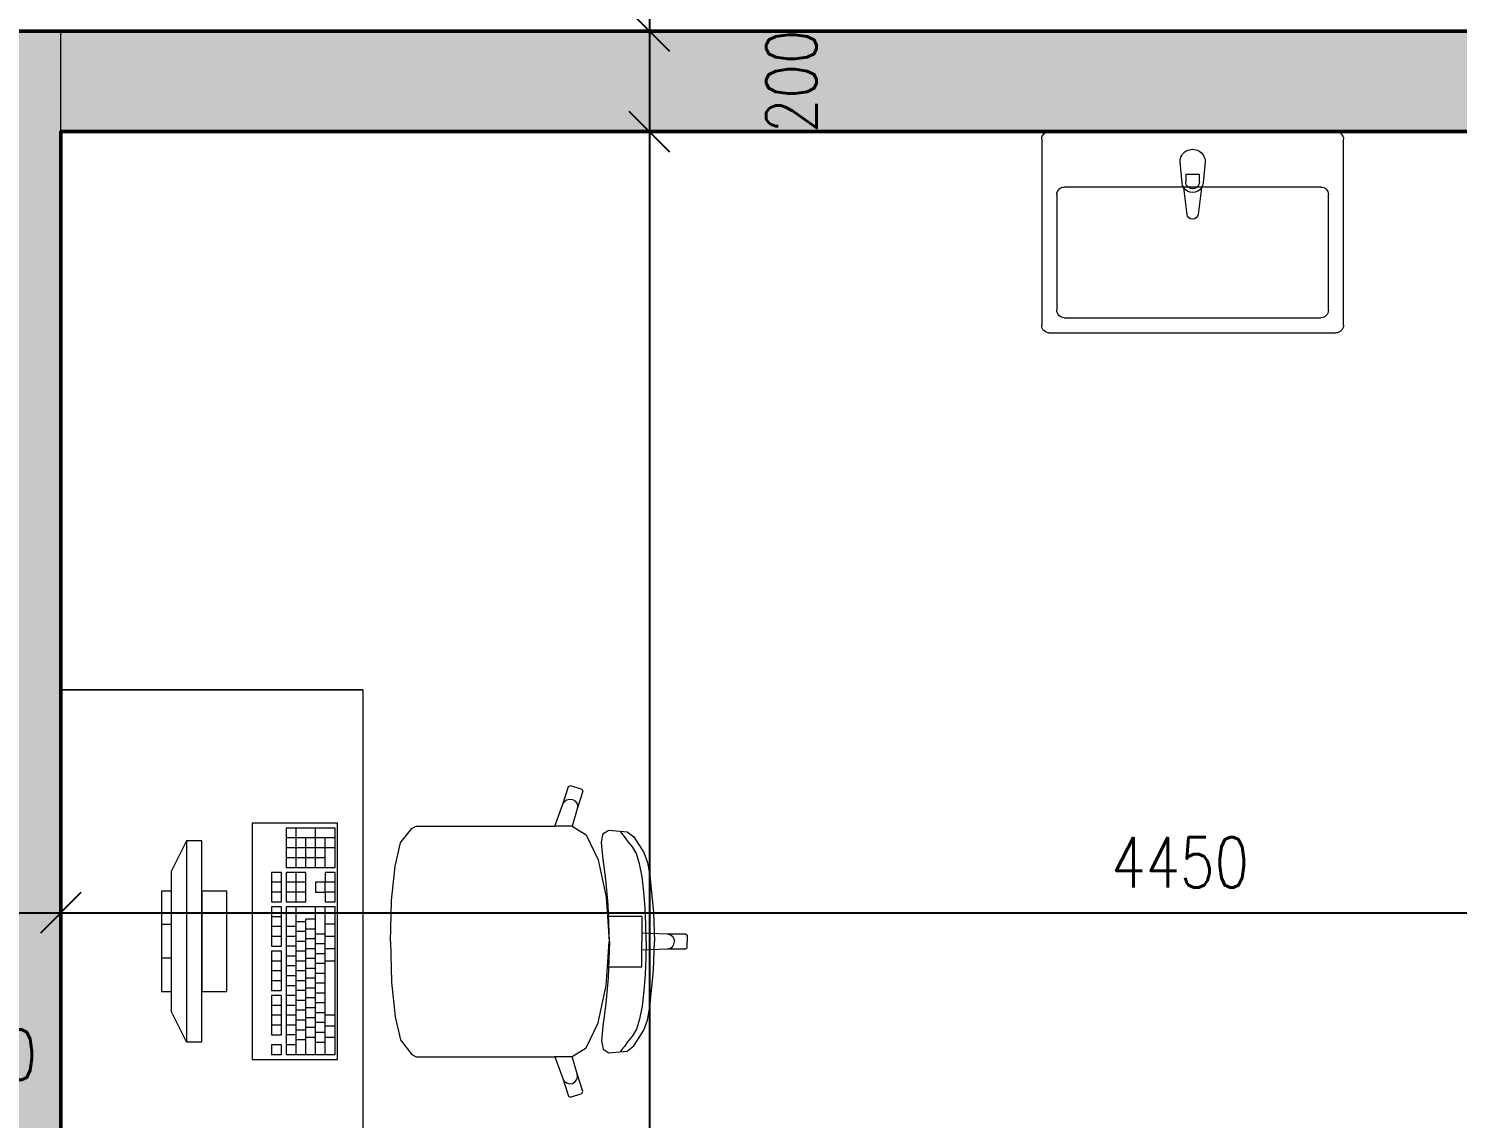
# Model space of a CAD drawing. Header units: millimetres. Extents: x 89194 to 559352, y -753138 to -204019.
# Drawn here: x 336934 to 339775, y -411001 to -408834 of the extents above; entities that cross this region are included whole.
import ezdxf

# ---------------------------------------------------------------- set-up
doc = ezdxf.new("R2010")
doc.units = ezdxf.units.MM
doc.header["$LTSCALE"] = 400
doc.header["$PDMODE"] = 3
for name, color, linetype, lineweight in [('RG_koty', 7, 'Continuous', 9), ('RG_nábytek', 32, 'Continuous', 9), ('RG_rozhraní mater', 51, 'Continuous', 9), ('RG_zařízováky', 4, 'Continuous', 9), ('RG_zdivo nové', 1, 'Continuous', 50), ('RG_šrafy', 253, 'Continuous', 9)]:
    doc.layers.add(name, color=color, linetype=linetype, lineweight=lineweight)
doc.styles.add('Koty', font='romans.shx', dxfattribs={"width": 0.8})
doc.dimstyles.new('RG_50_vnitřní', dxfattribs={"dimscale": 50, "dimtxt": 2, "dimasz": 1.6, "dimexe": 1.15, "dimexo": 0, "dimgap": 1, "dimtad": 1, "dimdec": 0, "dimrnd": 5, "dimzin": 0, "dimdsep": 46, "dimtxsty": 'Koty', "dimblk1": 'OBLIQUE', "dimblk2": 'OBLIQUE', "dimsah": 1, "dimcen": 0.09, "dimclrd": 256, "dimclre": 256, "dimclrt": 2, "dimazin": 0, "dimtfac": 1, "dimtdec": 0, "dimtmove": 2, "dimatfit": 3, "dimfxl": 1.15, "dimfxlon": 1, "dimtolj": 1, "dimtzin": 0, "dimarcsym": 0})

# ---------------------------------------------------------------- blocks, each defined once
blk = doc.blocks.new('umyv_16')
at = {"layer": 'RG_zařízováky', "linetype": 'Continuous', "lineweight": 20}
for p, q in [((304016.8, -112257.4), (303646.8, -112257.4)), ((303631.8, -112272.4), (303631.8, -112842.4)), ((303986.8, -112287.4), (303756.8, -112287.4)), ((304031.8, -112842.4), (304031.8, -112272.4)), ((303741.8, -112302.4), (303741.8, -112812.4)), ((304001.8, -112812.4), (304001.8, -112302.4)), ((303691.8, -112532.4), (303733.7, -112536.4)), ((303731.6, -112543.8), (303716.7, -112543.8)), ((303716.7, -112543.8), (303716.7, -112571)), ((303743.2, -112539.6), (303796.2, -112546.3)), ((303716.7, -112571), (303731.6, -112571)), ((303796.2, -112568.5), (303743.2, -112575.1)), ((303733.7, -112578.4), (303691.8, -112582.4)), ((303756.8, -112827.4), (303986.8, -112827.4)), ((303646.8, -112857.4), (304016.8, -112857.4))]:
    blk.add_line(p, q, dxfattribs=at)
at = {"layer": 'RG_zařízováky', "linetype": 'Continuous', "lineweight": 20, "extrusion": (0, 0, -1)}
for centre, major_axis, start_param, end_param in [((303646.8, -112272.4), (10.6, 10.6), 3.926991, 5.497787), ((304016.8, -112272.4), (-10.6, 10.6), 0.785398, 2.356194), ((303756.8, -112302.4), (10.6, 10.6), 3.926991, 5.497787), ((303986.8, -112302.4), (-10.6, 10.6), 0.785398, 2.356194), ((303691.8, -112557.4), (17.7, 17.7), 2.356194, 5.497787), ((303731.6, -112557.4), (-9.62, 9.62), 0.785398, 3.926991), ((303731.8, -112557.4), (-14.9, 14.9), 0.875625, 1.35736), ((303731.8, -112557.4), (-14.9, 14.9), 1.35736, 3.355029), ((303794.8, -112557.4), (-7.91, 7.91), 0.909996, 3.802393), ((303731.8, -112557.4), (-14.9, 14.9), 3.355029, 3.836764), ((303756.8, -112812.4), (-10.6, 10.6), 3.926991, 5.497787), ((303986.8, -112812.4), (10.6, 10.6), 0.785398, 2.356194), ((303646.8, -112842.4), (-10.6, 10.6), 3.926991, 5.497787), ((304016.8, -112842.4), (10.6, 10.6), 0.785398, 2.356194)]:
    blk.add_ellipse(centre, major_axis=major_axis, ratio=1, start_param=start_param, end_param=end_param, dxfattribs=at)
blk = doc.blocks.new('nabytek_c_1_01')
at = {"layer": 'RG_nábytek'}
for p, q in [((337598.4, -410098.9), (336998.4, -410098.9)), ((336998.4, -410098.9), (337598.4, -410098.9)), ((336998.4, -411098.9), (336998.4, -410098.9)), ((337598.4, -410098.9), (337598.4, -411098.9)), ((337996.3, -410326.3), (338007.7, -410290.9)), ((338007.7, -410290.9), (338011.5, -410288.9)), ((338011.5, -410288.9), (338034.2, -410296.4)), ((338036.2, -410300.2), (338024.8, -410335.6)), ((338034.2, -410296.4), (338036.2, -410300.2)), ((337980.6, -410369.7), (337996.3, -410326.3)), ((337996.3, -410326.3), (337999.2, -410321.2)), ((337999.2, -410321.2), (338003.7, -410317.5)), ((338003.7, -410317.5), (338009.4, -410315.9)), ((338009.4, -410315.9), (338015.2, -410316.6)), ((338015.2, -410316.6), (338020.3, -410319.5)), ((338020.3, -410319.5), (338023.9, -410324.1)), ((338023.9, -410324.1), (338025.5, -410329.8)), ((338024.8, -410335.6), (338015.1, -410369.8)), ((338025.5, -410329.8), (338024.8, -410335.6)), ((337548.4, -410363.9), (337378.4, -410363.9)), ((337378.4, -410363.9), (337378.4, -410833.9)), ((337543.5, -410373.7), (337446.5, -410373.7)), ((337446.5, -410373.7), (337446.5, -410452.1)), ((337465.9, -410452.1), (337465.9, -410373.7)), ((337504.7, -410452.1), (337504.7, -410373.7)), ((337543.5, -410452.1), (337543.5, -410373.7)), ((337548.4, -410833.9), (337548.4, -410363.9)), ((337674.6, -410401), (337695.8, -410374.2)), ((337695.8, -410374.2), (337704.4, -410369.7)), ((337704.4, -410369.7), (337735.4, -410369.7)), ((337735.4, -410369.7), (337771.5, -410369.7)), ((337771.5, -410369.7), (337980.6, -410369.7)), ((338014.9, -410369.7), (337980.6, -410369.7)), ((338014.9, -410369.7), (338015.1, -410369.8)), ((338015.1, -410369.8), (338042.9, -410387.1)), ((338073.4, -410401.5), (338076.5, -410384.3)), ((338076.5, -410384.3), (338088, -410377.5)), ((338088, -410377.5), (338124.1, -410380.8)), ((338113.6, -410383.9), (338110.9, -410380.2)), ((338118.7, -410390.2), (338113.6, -410383.9)), ((338124.1, -410380.8), (338137.3, -410391.4)), ((337248.4, -410398.9), (337218.4, -410458.9)), ((337278.4, -410398.9), (337248.4, -410398.9)), ((337248.4, -410398.9), (337248.4, -410798.9)), ((337278.4, -410798.9), (337278.4, -410398.9)), ((337543.5, -410393.3), (337446.5, -410393.3)), ((337543.5, -410412.9), (337446.5, -410412.9)), ((337485.3, -410452.1), (337485.3, -410393.3)), ((337524.1, -410452.1), (337524.1, -410393.3)), ((337663.1, -410449.1), (337673.8, -410403.2)), ((337673.8, -410403.2), (337674.6, -410401)), ((338042.9, -410387.1), (338066.7, -410436.8)), ((338076, -410430.4), (338073.4, -410401.5)), ((338124.9, -410399.2), (338118.7, -410390.2)), ((338134.9, -410410.9), (338124.9, -410399.2)), ((338142.6, -410424.1), (338134.9, -410410.9)), ((338137.3, -410391.4), (338157.4, -410422.4)), ((337524.1, -410432.5), (337446.5, -410432.5)), ((338066.7, -410436.8), (338082.6, -410511.2)), ((338081.9, -410475.7), (338076, -410430.4)), ((338148.9, -410444.5), (338142.6, -410424.1)), ((338157.4, -410422.4), (338164.6, -410442.4)), ((338164.6, -410442.4), (338169.4, -410468.2)), ((337218.4, -410738.9), (337218.4, -410458.9)), ((337436.8, -410461.9), (337417.4, -410461.9)), ((337417.4, -410461.9), (337417.4, -410520.6)), ((337436.8, -410520.6), (337436.8, -410461.9)), ((337446.5, -410452.1), (337543.5, -410452.1)), ((337485.3, -410461.9), (337446.5, -410461.9)), ((337446.5, -410461.9), (337446.5, -410520.6)), ((337465.9, -410520.6), (337465.9, -410461.9)), ((337485.3, -410520.6), (337485.3, -410461.9)), ((337543.5, -410461.9), (337524.1, -410461.9)), ((337524.1, -410461.9), (337524.1, -410481.4)), ((337543.5, -410520.6), (337543.5, -410461.9)), ((337655.9, -410517.8), (337663.1, -410449.1)), ((338153.8, -410470.4), (338148.9, -410444.5)), ((338157.5, -410500.4), (338153.8, -410470.4)), ((338169.4, -410468.2), (338176.4, -410541.4)), ((337218.4, -410498.9), (337198.4, -410498.9)), ((337198.4, -410498.9), (337198.4, -410698.9)), ((337218.4, -410698.9), (337218.4, -410498.9)), ((337328.4, -410498.9), (337278.4, -410498.9)), ((337278.4, -410498.9), (337278.4, -410698.9)), ((337328.4, -410698.9), (337328.4, -410498.9)), ((337436.8, -410481.4), (337417.4, -410481.4)), ((337485.3, -410481.4), (337446.5, -410481.4)), ((337524.1, -410481.4), (337504.7, -410481.4)), ((337504.7, -410481.4), (337504.7, -410501)), ((337543.5, -410481.4), (337524.1, -410481.4)), ((337524.1, -410501), (337524.1, -410481.4)), ((338086.5, -410526.6), (338081.9, -410475.7)), ((337436.8, -410501), (337417.4, -410501)), ((337417.4, -410520.6), (337436.8, -410520.6)), ((337485.3, -410501), (337446.5, -410501)), ((337446.5, -410520.6), (337485.3, -410520.6)), ((337504.7, -410501), (337524.1, -410501)), ((337524.1, -410501), (337524.1, -410520.6)), ((337543.5, -410501), (337524.1, -410501)), ((337524.1, -410520.6), (337543.5, -410520.6)), ((337653.4, -410598.9), (337655.8, -410518.9)), ((337655.8, -410518.9), (337655.9, -410517.8)), ((338082.6, -410511.2), (338085, -410548.6)), ((338088.8, -410598.9), (338086.5, -410526.6)), ((338160.1, -410532.9), (338157.5, -410500.4)), ((337436.8, -410530.4), (337417.4, -410530.4)), ((337417.4, -410530.4), (337417.4, -410608.7)), ((337436.8, -410550), (337417.4, -410550)), ((337436.8, -410608.7), (337436.8, -410530.4)), ((337543.5, -410530.4), (337446.5, -410530.4)), ((337446.5, -410530.4), (337446.5, -410824.1)), ((337465.9, -410824.1), (337465.9, -410530.4)), ((337485.3, -410824.1), (337485.3, -410554.9)), ((337504.7, -410554.9), (337485.3, -410554.9)), ((337504.7, -410824.1), (337504.7, -410530.4)), ((337524.1, -410824.1), (337524.1, -410530.4)), ((337543.5, -410824.1), (337543.5, -410530.4)), ((338085, -410548.6), (338088.2, -410598.9)), ((338085, -410548.6), (338123.7, -410548.6)), ((338123.7, -410548.6), (338153.6, -410548.6)), ((338153.6, -410548.6), (338153.6, -410582)), ((338161.5, -410566.2), (338160.1, -410532.9)), ((338176.4, -410541.4), (338178.6, -410598.9)), ((337218.4, -410565.6), (337198.4, -410565.6)), ((337436.8, -410569.6), (337417.4, -410569.6)), ((337465.9, -410569.6), (337446.5, -410569.6)), ((337485.3, -410559.8), (337465.9, -410559.8)), ((337485.3, -410579.4), (337465.9, -410579.4)), ((337504.7, -410574.5), (337485.3, -410574.5)), ((337524.1, -410584.3), (337504.7, -410584.3)), ((337543.5, -410564.7), (337524.1, -410564.7)), ((338153.6, -410582), (338153.6, -410598.9)), ((338153.6, -410582), (338203.5, -410583.8)), ((338162, -410598.9), (338161.5, -410566.2)), ((338203.5, -410583.8), (338209.2, -410585)), ((338203.5, -410583.8), (338240.4, -410583.8)), ((338240.4, -410583.8), (338243.4, -410586.9)), ((337436.8, -410589.1), (337417.4, -410589.1)), ((337417.4, -410608.7), (337436.8, -410608.7)), ((337465.9, -410589.1), (337446.5, -410589.1)), ((337465.9, -410608.7), (337446.5, -410608.7)), ((337485.3, -410598.9), (337465.9, -410598.9)), ((337504.7, -410594), (337485.3, -410594)), ((337524.1, -410603.8), (337504.7, -410603.8)), ((337543.5, -410589.1), (337524.1, -410589.1)), ((337653.4, -410598.9), (337655.8, -410679)), ((338085, -410649.3), (338088.2, -410598.9)), ((338088.8, -410598.9), (338086.5, -410671.2)), ((338153.6, -410615.8), (338153.6, -410598.9)), ((338162, -410598.9), (338161.5, -410631.7)), ((338176.4, -410656.4), (338178.6, -410598.9)), ((338203.5, -410614), (338209.2, -410612.9)), ((338209.2, -410585), (338214, -410588.3)), ((338209.2, -410612.9), (338214, -410609.6)), ((338214, -410588.3), (338217.3, -410593.2)), ((338214, -410609.6), (338217.3, -410604.7)), ((338217.3, -410593.2), (338218.4, -410598.9)), ((338217.3, -410604.7), (338218.4, -410598.9)), ((338240.4, -410614), (338243.4, -410611)), ((338243.4, -410586.9), (338243.4, -410598.9)), ((338243.4, -410611), (338243.4, -410598.9)), ((337218.4, -410632.3), (337198.4, -410632.3)), ((337436.8, -410618.5), (337417.4, -410618.5)), ((337417.4, -410618.5), (337417.4, -410696.9)), ((337436.8, -410638.1), (337417.4, -410638.1)), ((337436.8, -410696.9), (337436.8, -410618.5)), ((337465.9, -410628.3), (337446.5, -410628.3)), ((337485.3, -410618.5), (337465.9, -410618.5)), ((337485.3, -410638.1), (337465.9, -410638.1)), ((337504.7, -410613.6), (337485.3, -410613.6)), ((337504.7, -410633.2), (337485.3, -410633.2)), ((337524.1, -410623.4), (337504.7, -410623.4)), ((337543.5, -410613.6), (337524.1, -410613.6)), ((337543.5, -410638.1), (337524.1, -410638.1)), ((338153.6, -410615.8), (338203.5, -410614)), ((338153.6, -410649.3), (338153.6, -410615.8)), ((338161.5, -410631.7), (338160.1, -410665)), ((338203.5, -410614), (338240.4, -410614)), ((337436.8, -410657.7), (337417.4, -410657.7)), ((337465.9, -410647.9), (337446.5, -410647.9)), ((337465.9, -410667.5), (337446.5, -410667.5)), ((337485.3, -410657.7), (337465.9, -410657.7)), ((337504.7, -410652.8), (337485.3, -410652.8)), ((337524.1, -410643), (337504.7, -410643)), ((337524.1, -410662.6), (337504.7, -410662.6)), ((338082.6, -410686.7), (338085, -410649.3)), ((338085, -410649.3), (338123.7, -410649.3)), ((338123.7, -410649.3), (338153.6, -410649.3)), ((338160.1, -410665), (338157.5, -410697.5)), ((338169.4, -410729.6), (338176.4, -410656.4)), ((337436.8, -410677.3), (337417.4, -410677.3)), ((337417.4, -410696.9), (337436.8, -410696.9)), ((337465.9, -410687.1), (337446.5, -410687.1)), ((337485.3, -410677.3), (337465.9, -410677.3)), ((337485.3, -410696.9), (337465.9, -410696.9)), ((337504.7, -410672.4), (337485.3, -410672.4)), ((337504.7, -410692), (337485.3, -410692)), ((337524.1, -410682.2), (337504.7, -410682.2)), ((337655.8, -410679), (337655.9, -410680)), ((337655.9, -410680), (337663.1, -410748.8)), ((338066.7, -410761.1), (338082.6, -410686.7)), ((338086.5, -410671.2), (338081.9, -410722.2)), ((338157.5, -410697.5), (338153.8, -410727.5)), ((337198.4, -410698.9), (337218.4, -410698.9)), ((337278.4, -410698.9), (337328.4, -410698.9)), ((337436.8, -410706.6), (337417.4, -410706.6)), ((337417.4, -410706.6), (337417.4, -410785)), ((337436.8, -410726.2), (337417.4, -410726.2)), ((337436.8, -410785), (337436.8, -410706.6)), ((337465.9, -410706.6), (337446.5, -410706.6)), ((337465.9, -410726.2), (337446.5, -410726.2)), ((337485.3, -410716.4), (337465.9, -410716.4)), ((337504.7, -410711.5), (337485.3, -410711.5)), ((337524.1, -410701.8), (337504.7, -410701.8)), ((337524.1, -410721.3), (337504.7, -410721.3)), ((338081.9, -410722.2), (338076, -410767.5)), ((337248.4, -410798.9), (337218.4, -410738.9)), ((337436.8, -410745.8), (337417.4, -410745.8)), ((337465.9, -410745.8), (337446.5, -410745.8)), ((337485.3, -410736), (337465.9, -410736)), ((337504.7, -410731.1), (337485.3, -410731.1)), ((337504.7, -410750.7), (337485.3, -410750.7)), ((337524.1, -410740.9), (337504.7, -410740.9)), ((337543.5, -410745.8), (337524.1, -410745.8)), ((337663.1, -410748.8), (337673.8, -410794.7)), ((338148.9, -410753.4), (338142.6, -410773.8)), ((338153.8, -410727.5), (338148.9, -410753.4)), ((338164.6, -410755.5), (338169.4, -410729.6)), ((337436.8, -410765.4), (337417.4, -410765.4)), ((337465.9, -410765.4), (337446.5, -410765.4)), ((337485.3, -410755.6), (337465.9, -410755.6)), ((337485.3, -410775.2), (337465.9, -410775.2)), ((337504.7, -410770.3), (337485.3, -410770.3)), ((337524.1, -410760.5), (337504.7, -410760.5)), ((337524.1, -410780.1), (337504.7, -410780.1)), ((337543.5, -410767.8), (337524.1, -410767.8)), ((338042.9, -410810.8), (338066.7, -410761.1)), ((338076, -410767.5), (338073.4, -410796.4)), ((338142.6, -410773.8), (338134.9, -410787)), ((338137.3, -410806.5), (338157.4, -410775.5)), ((338157.4, -410775.5), (338164.6, -410755.5)), ((337248.4, -410798.9), (337278.4, -410798.9)), ((337417.4, -410785), (337436.8, -410785)), ((337436.8, -410804.6), (337417.4, -410804.6)), ((337417.4, -410804.6), (337417.4, -410824.1)), ((337436.8, -410824.1), (337436.8, -410804.6)), ((337465.9, -410785), (337446.5, -410785)), ((337465.9, -410804.6), (337446.5, -410804.6)), ((337485.3, -410794.8), (337465.9, -410794.8)), ((337504.7, -410789.9), (337485.3, -410789.9)), ((337524.1, -410799.7), (337504.7, -410799.7)), ((337543.5, -410789.9), (337524.1, -410789.9)), ((337673.8, -410794.7), (337674.6, -410796.9)), ((337674.6, -410796.9), (337695.8, -410823.7)), ((338015.1, -410828.1), (338042.9, -410810.8)), ((338073.4, -410796.4), (338076.5, -410813.6)), ((338118.7, -410807.7), (338113.6, -410814)), ((338124.9, -410798.7), (338118.7, -410807.7)), ((338124.1, -410817), (338137.3, -410806.5)), ((338134.9, -410787), (338124.9, -410798.7)), ((337378.4, -410833.9), (337548.4, -410833.9)), ((337417.4, -410824.1), (337436.8, -410824.1)), ((337446.5, -410824.1), (337543.5, -410824.1)), ((337695.8, -410823.7), (337704.4, -410828.2)), ((337704.4, -410828.2), (337735.4, -410828.2)), ((337735.4, -410828.2), (337771.5, -410828.2)), ((337771.5, -410828.2), (337980.6, -410828.2)), ((338014.9, -410828.2), (337980.6, -410828.2)), ((337980.6, -410828.2), (337996.3, -410871.6)), ((338014.9, -410828.2), (338015.1, -410828.1)), ((338024.8, -410862.3), (338015.1, -410828.1)), ((338076.5, -410813.6), (338088, -410820.3)), ((338088, -410820.3), (338124.1, -410817)), ((338113.6, -410814), (338110.9, -410817.7)), ((338023.9, -410873.8), (338025.5, -410868.1)), ((338025.5, -410868.1), (338024.8, -410862.3)), ((338036.2, -410897.7), (338024.8, -410862.3)), ((337996.3, -410871.6), (337999.2, -410876.7)), ((337996.3, -410871.6), (338007.7, -410907)), ((337999.2, -410876.7), (338003.7, -410880.4)), ((338003.7, -410880.4), (338009.4, -410882)), ((338009.4, -410882), (338015.2, -410881.3)), ((338015.2, -410881.3), (338020.3, -410878.4)), ((338020.3, -410878.4), (338023.9, -410873.8)), ((338007.7, -410907), (338011.5, -410908.9)), ((338011.5, -410908.9), (338034.2, -410901.5)), ((338034.2, -410901.5), (338036.2, -410897.7))]:
    blk.add_line(p, q, dxfattribs=at)
blk = doc.blocks.new('_Oblique')
at = {"color": 0, "linetype": 'ByBlock', "lineweight": -2}
blk.add_line((-0.5, -0.5), (0.5, 0.5), dxfattribs=at)
blk = doc.blocks.new('*D337')
at = {"layer": 'Defpoints', "color": 0, "transparency": 16777216}
for p in [(336998.8, -407679.2), (336998.3, -408838.9), (338168.3, -408838.9)]:
    blk.add_point(p, dxfattribs=at)
at = {"layer": 'RG_koty', "lineweight": -2, "transparency": 16777216}
for p, q in [((338110.8, -407679.2), (338225.8, -407679.2)), ((338168.3, -407679.2), (338168.3, -408838.9)), ((338110.8, -408838.9), (338225.8, -408838.9))]:
    blk.add_line(p, q, dxfattribs=at)
at = {"layer": 'RG_koty', "lineweight": -2, "transparency": 16777216, "xscale": 80, "yscale": 80, "zscale": 80}
for p, rotation in [((338168.3, -407679.2), 90), ((338168.3, -408838.9), 270)]:
    blk.add_blockref('_Oblique', p, dxfattribs=dict(at, rotation=rotation))
at = {"layer": 'RG_koty', "color": 2, "transparency": 16777216, "insert": (338068.3, -408259.1), "char_height": 100, "attachment_point": 5, "rotation": 90, "style": 'Koty'}
blk.add_mtext('\\A1;1160', dxfattribs=at)
blk = doc.blocks.new('*D338')
at = {"layer": 'Defpoints', "color": 0, "transparency": 16777216}
for p in [(336998.3, -408838.9), (336998.3, -409038.9), (338168.3, -409038.9)]:
    blk.add_point(p, dxfattribs=at)
at = {"layer": 'RG_koty', "lineweight": -2, "transparency": 16777216}
for p, q in [((338110.8, -408838.9), (338225.8, -408838.9)), ((338168.3, -408838.9), (338168.3, -409038.9)), ((338110.8, -409038.9), (338225.8, -409038.9))]:
    blk.add_line(p, q, dxfattribs=at)
at = {"layer": 'RG_koty', "lineweight": -2, "transparency": 16777216, "xscale": 80, "yscale": 80, "zscale": 80}
for p, rotation in [((338168.3, -408838.9), 90), ((338168.3, -409038.9), 270)]:
    blk.add_blockref('_Oblique', p, dxfattribs=dict(at, rotation=rotation))
at = {"layer": 'RG_koty', "color": 2, "transparency": 16777216, "insert": (338450.8, -408938.9), "char_height": 100, "attachment_point": 5, "rotation": 90, "style": 'Koty'}
blk.add_mtext('\\A1;200', dxfattribs=at)
blk = doc.blocks.new('*D339')
at = {"layer": 'Defpoints', "color": 0, "transparency": 16777216}
for p in [(336998.3, -409038.9), (336998.4, -415148.9), (338168.3, -415148.9)]:
    blk.add_point(p, dxfattribs=at)
at = {"layer": 'RG_koty', "lineweight": -2, "transparency": 16777216}
for p, q in [((338110.8, -409038.9), (338225.8, -409038.9)), ((338168.3, -409038.9), (338168.3, -415148.9)), ((338110.8, -415148.9), (338225.8, -415148.9))]:
    blk.add_line(p, q, dxfattribs=at)
at = {"layer": 'RG_koty', "lineweight": -2, "transparency": 16777216, "xscale": 80, "yscale": 80, "zscale": 80}
for p, rotation in [((338168.3, -409038.9), 90), ((338168.3, -415148.9), 270)]:
    blk.add_blockref('_Oblique', p, dxfattribs=dict(at, rotation=rotation))
at = {"layer": 'RG_koty', "color": 2, "transparency": 16777216, "insert": (338068.3, -412093.9), "char_height": 100, "attachment_point": 5, "rotation": 90, "style": 'Koty'}
blk.add_mtext('\\A1;6110', dxfattribs=at)
blk = doc.blocks.new('*D367')
at = {"layer": 'Defpoints', "color": 0, "transparency": 16777216}
for p in [(336998.3, -409038.9), (336698.3, -409379.2), (336998.3, -410591.9)]:
    blk.add_point(p, dxfattribs=at)
at = {"layer": 'RG_koty', "lineweight": -2, "transparency": 16777216}
for p, q in [((336698.3, -410534.4), (336698.3, -410649.4)), ((336998.3, -410534.4), (336998.3, -410649.4)), ((336698.3, -410591.9), (336998.3, -410591.9))]:
    blk.add_line(p, q, dxfattribs=at)
at = {"layer": 'RG_koty', "lineweight": -2, "transparency": 16777216, "xscale": 80, "yscale": 80, "zscale": 80, "rotation": 180}
blk.add_blockref('_Oblique', (336698.3, -410591.9), dxfattribs=at)
at = {"layer": 'RG_koty', "lineweight": -2, "transparency": 16777216, "xscale": 80, "yscale": 80, "zscale": 80}
blk.add_blockref('_Oblique', (336998.3, -410591.9), dxfattribs=at)
at = {"layer": 'RG_koty', "color": 2, "transparency": 16777216, "insert": (336848.3, -410874.4), "char_height": 100, "attachment_point": 5, "style": 'Koty'}
blk.add_mtext('\\A1;300', dxfattribs=at)
blk = doc.blocks.new('*D368')
at = {"layer": 'Defpoints', "color": 0, "transparency": 16777216}
for p in [(336998.3, -409038.9), (341448.3, -409038.9), (341448.3, -410591.9)]:
    blk.add_point(p, dxfattribs=at)
at = {"layer": 'RG_koty', "lineweight": -2, "transparency": 16777216}
for p, q in [((336998.3, -410534.4), (336998.3, -410649.4)), ((341448.3, -410534.4), (341448.3, -410649.4)), ((336998.3, -410591.9), (341448.3, -410591.9))]:
    blk.add_line(p, q, dxfattribs=at)
at = {"layer": 'RG_koty', "lineweight": -2, "transparency": 16777216, "xscale": 80, "yscale": 80, "zscale": 80, "rotation": 180}
blk.add_blockref('_Oblique', (336998.3, -410591.9), dxfattribs=at)
at = {"layer": 'RG_koty', "lineweight": -2, "transparency": 16777216, "xscale": 80, "yscale": 80, "zscale": 80}
blk.add_blockref('_Oblique', (341448.3, -410591.9), dxfattribs=at)
at = {"layer": 'RG_koty', "color": 2, "transparency": 16777216, "insert": (339223.3, -410491.9), "char_height": 100, "attachment_point": 5, "style": 'Koty'}
blk.add_mtext('\\A1;4450', dxfattribs=at)

msp = doc.modelspace()

# ---------------------------------------------------------------- hatches: boundary and pattern name
at = {"layer": 'RG_šrafy', "ltscale": 0.0007}
h = msp.add_hatch(dxfattribs=at)
h.set_pattern_fill('PLASTY_LEHCENE', color=256, scale=40)
h.set_pattern_definition([(45, (341914.01, -556476.84), (-113.13708, 113.13708), []), (0, (342094.28, -556423.84), (113.137085, 113.137085), [20, -206.27417]), (45, (342114.28, -556423.84), (-113.13708, 113.13708), [20, -140]), (90, (342128.42, -556409.7), (-113.137085, 113.137085), [20, -206.27417]), (135, (342128.42, -556389.7), (-113.13708, -113.13708), [20, -140]), (0, (342094.28, -556375.56), (113.137085, 113.137085), [20, -206.27417]), (45, (342080.14, -556389.7), (-113.13708, 113.13708), [20, -140]), (90, (342080.14, -556409.7), (-113.137085, 113.137085), [20, -206.27417]), (135, (342094.28, -556423.84), (-113.13708, -113.13708), [20, -140]), (135, (342068.28, -556476.84), (-113.13708, -113.13708), [])])
h.paths.add_polyline_path([(341969.8, -556393.7), (341781.1, -556327.3), (341714.7, -556515.9), (341761.9, -556532.5), (341903.3, -556582.3)])
h.paths.add_polyline_path([(340837.9, -555995.1), (340649.3, -555928.6), (340582.8, -556117.3), (340771.5, -556183.7)])
h.paths.add_polyline_path([(341969.8, -481394.7), (341781.1, -481328.2), (341714.7, -481516.9), (341761.9, -481533.5), (341903.3, -481583.3)])
h.paths.add_polyline_path([(340837.9, -480996.1), (340649.3, -480929.6), (340582.8, -481118.3), (340771.5, -481184.7)])
h.paths.add_polyline_path([(337436, -331438.1), (337372.9, -331617.4), (340646, -332769.8), (340775.5, -332401.9), (340596.3, -332338.8), (340529.9, -332527.5)])
h.paths.add_polyline_path([(341141.5, -331362.2), (340962.2, -331299.4), (340961.6, -331301.2), (340961.6, -331301.3), (340943.4, -331353.2), (340976.3, -331364.8), (341089.5, -331404.6), (341071.2, -331456.5), (341053, -331508.4), (340939.8, -331468.5), (340906.8, -331456.9), (340895.2, -331489.9), (341074.4, -331553)])
h.paths.add_polyline_path([(341448.3, -408838.9), (336998.3, -408838.9), (336998.3, -409038.9), (341448.3, -409038.9)])
h.paths.add_polyline_path([(344548.3, -408838.9), (342448.3, -408838.9), (342448.3, -409038.9), (344548.3, -409038.9)])
h.paths.add_polyline_path([(336698.3, -409179.2), (335998.3, -409179.2), (335998.3, -409379.2), (336698.3, -409379.2)])
h.paths.add_polyline_path([(334998.3, -409179.2), (334298.3, -409179.2), (334298.3, -409379.2), (334998.3, -409379.2)])
h.paths.add_polyline_path([(334948.3, -407489.2), (334298.3, -407489.2), (334298.3, -407679.2), (334948.3, -407679.2)])
h.paths.add_polyline_path([(336698.3, -407489.2), (336088.3, -407489.2), (336088.3, -407679.2), (336698.3, -407679.2)])
h.paths.add_polyline_path([(336698.3, -482490.2), (334298.3, -482490.2), (334298.3, -482680.2), (336698.3, -482679.7)])
h.paths.add_polyline_path([(341448.3, -483839.9), (336998.3, -483839.9), (336998.3, -484039.9), (341448.3, -484039.9)])
h.paths.add_polyline_path([(344548.3, -483839.9), (342448.3, -483839.9), (342448.3, -484039.9), (344548.3, -484039.9)])
h.paths.add_polyline_path([(336698.3, -557488.8), (334298.3, -557488.8), (334298.3, -557679.2), (336698.3, -557678.8)])
h.paths.add_polyline_path([(341448.3, -558838.9), (336998.3, -558838.9), (336998.3, -559038.9), (341448.3, -559038.9)])
h.paths.add_polyline_path([(344548.3, -558838.9), (342448.3, -558838.9), (342448.3, -559038.9), (344548.3, -559038.9)])
h = msp.add_hatch(dxfattribs=at)
h.set_pattern_fill('ZIGZAG', color=256, scale=20)
h.set_pattern_definition([(0, (-38756.65, -88521.147), (63.5, 63.5), [63.5, -63.5]), (90, (-38693.15, -88521.147), (-63.5, 63.5), [63.5, -63.5])])
h.paths.add_polyline_path([(336998, -404902.4), (336698.3, -404796.9), (336698.3, -404909.2), (336698.3, -407489.2), (336698.3, -407679.2), (336998.7, -407679.2), (336998.7, -407333.2)])
h.paths.add_polyline_path([(336998.3, -409038.9), (336998.3, -408838.9), (336698.3, -408838.9), (336698.3, -409179.2), (336698.3, -409379.2), (336698.3, -415149.2), (336998.3, -415149.2)])
h.paths.add_polyline_path([(344848.3, -408788.9), (344548.3, -408788.9), (344548.3, -408838.9), (344548.3, -409038.9), (344548.3, -415149.2), (344848.3, -415149.2)])
h.paths.add_polyline_path([(344848.3, -407668.2), (344548.3, -407562.6), (344548.3, -407788.9), (344848.3, -407788.9)])
h.paths.add_polyline_path([(344806.5, -407768.9, 0.391021), (344821.4, -407755.1), (344826.6, -407690.8, -0.391021), (344834, -407683.9), (344838.3, -407683.9), (344838.3, -407778.9), (344558.3, -407778.9), (344558.3, -407683.9), (344562.6, -407683.9, -0.391021), (344570.1, -407690.8), (344575.2, -407755.1, 0.391021), (344590.2, -407768.9)], flags=16)

# ---------------------------------------------------------------- linework, layer by layer
at = {"layer": 'RG_rozhraní mater'}
msp.add_lwpolyline([(336998.3, -409038.9), (336998.3, -408838.9)], dxfattribs=at)
at = {"layer": 'RG_zdivo nové'}
msp.add_lwpolyline([(335939.7, -409379.2), (336698.3, -409379.2), (336698.3, -415149.2), (336198.3, -415149.2), (336198.3, -415589.2), (337698.3, -415589.2), (337698.3, -415149.2), (336998.3, -415149.2), (336998.3, -409038.9), (341448.3, -409038.9), (341448.3, -408838.9), (336698.3, -408838.9), (336698.3, -409179.2), (335998.3, -409179.2), (335998.3, -409379.2)], dxfattribs=at)

# ---------------------------------------------------------------- block references
at = {"layer": 'RG_nábytek'}
msp.add_blockref('nabytek_c_1_01', (0, -50), dxfattribs=at)
at = {"layer": 'RG_zařízováky', "rotation": 270}
msp.add_blockref('umyv_16', (451805.7, -105407.2), dxfattribs=at)

# ---------------------------------------------------------------- dimensions: what is measured, and where the dimension line sits
at = {"layer": 'RG_koty'}
for base, p1, p2, picture, middle in [((338168.3, -408838.9), (336998.8, -407679.2), (336998.3, -408838.9), '*D337', (338068.3, -408259.1)), ((338168.3, -409038.9), (336998.3, -408838.9), (336998.3, -409038.9), '*D338', (338450.8, -408938.9)), ((338168.3, -415148.9), (336998.3, -409038.9), (336998.4, -415148.9), '*D339', (338068.3, -412093.9))]:
    dim = msp.add_linear_dim(base=base, p1=p1, p2=p2, angle=90, dimstyle='RG_50_vnitřní', dxfattribs=at)
    dim.commit()
    dim.dimension.update_dxf_attribs({"geometry": picture, "text_midpoint": middle})
for base, p1, p2, picture, middle in [((336998.3, -410591.9), (336698.3, -409379.2), (336998.3, -409038.9), '*D367', (336848.3, -410874.4)), ((341448.3, -410591.9), (336998.3, -409038.9), (341448.3, -409038.9), '*D368', (339223.3, -410491.9))]:
    dim = msp.add_linear_dim(base=base, p1=p1, p2=p2, dimstyle='RG_50_vnitřní', dxfattribs=at)
    dim.commit()
    dim.dimension.update_dxf_attribs({"geometry": picture, "text_midpoint": middle})

doc.saveas('drawing.dxf')
